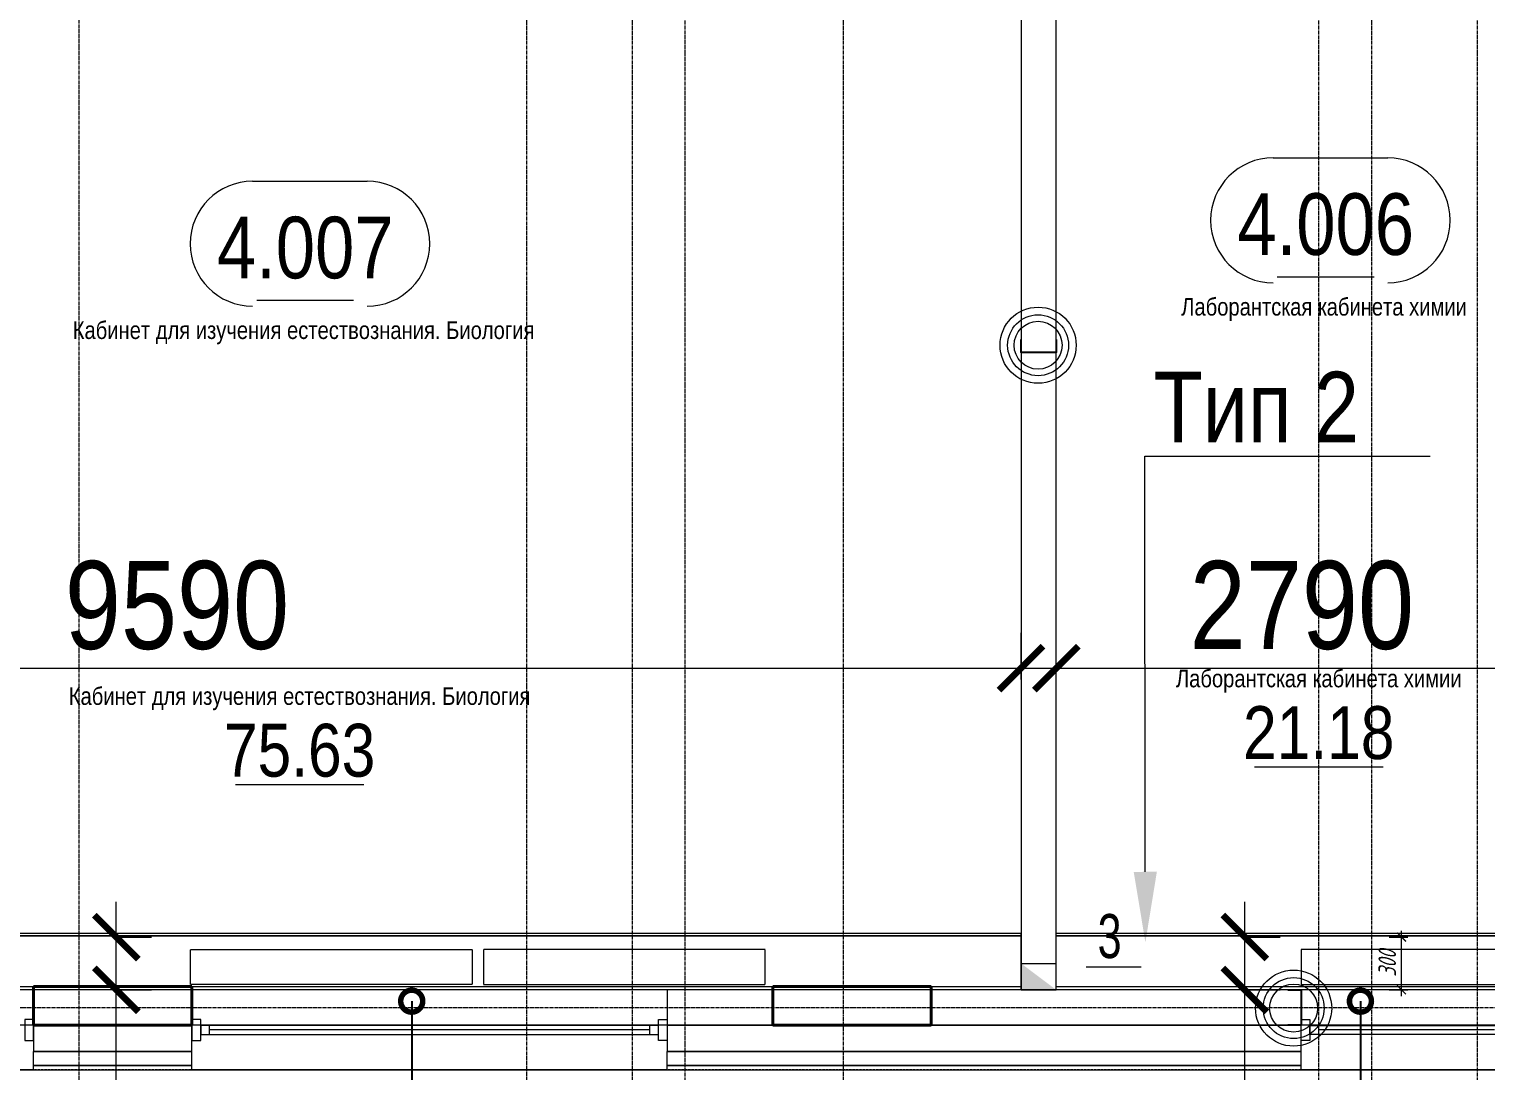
# Model space of a CAD drawing. Header units: millimetres. Extents: x -65509 to 912790, y 446 to 713294.
# Drawn here: x 439276 to 447551, y 505923 to 511841 of the extents above; entities that cross this region are included whole.
import ezdxf
from ezdxf import colors
from ezdxf.entities.mleader import LeaderData, LeaderLine
from ezdxf.enums import TextEntityAlignment as Align
from ezdxf.math import Vec2, Vec3

# ---------------------------------------------------------------- set-up
doc = ezdxf.new("R2010")
doc.units = ezdxf.units.MM
for name, pattern in [('CENTER2', [28.575, 19.05, -3.175, 3.175, -3.175]), ('DASHED', [19.05, 12.7, -6.35]), ('HIDDEN2', [4.7625, 3.175, -1.5875])]:
    doc.linetypes.add(name, pattern=pattern)
doc.layers.get('Defpoints').update_dxf_attribs({"color": 250})
for name, color, linetype, lineweight in [('A-AREA', 250, 'Continuous', 15), ('A-Wall_Материал_Газоблок_Контур', 250, 'Continuous', 0), ('АР_Area', 250, 'Continuous', 5), ('АР_Колонны', 250, 'Continuous', 30), ('АР_Окна', 250, 'Continuous', 5), ('АР_Отв. марка', 250, 'Continuous', 9), ('АР_площадь пом', 250, 'Continuous', 5), ('АР_Размеры обшивки', 250, 'Continuous', 5), ('АР_Стены ЖБ', 250, 'Continuous', 35), ('АР_Стены ПЕНОблок', 250, 'Continuous', 20), ('АР_Тонкая', 250, 'Continuous', 5), ('АР_Утеплитель', 250, 'Continuous', 0), ('КМ_Фахверки', 250, 'Continuous', 25), ('Марка окна', 250, 'Continuous', 25), ('ОВ_Отопление', 250, 'Continuous', 5), ('Размеры зашивки ГКЛ', 250, 'Continuous', 0), ('РД_Оси_100', 250, 'Continuous', 0)]:
    doc.layers.add(name, color=color, linetype=linetype, lineweight=lineweight)
doc.layers.add('АР_Делит', color=250, linetype='Continuous', lineweight=0, plot=False)
for name, color, linetype, lineweight, true_color in [('АР_Отопительные приборы', 1, 'HIDDEN2', 0, 0xff0000), ('Зашивка радиаторов тип 1 (фанера и МДФ)', 7, 'Continuous', 0, 0x000085), ('Зашивка радиаторов тип 2 (файерборд 2 слоя_керамогранит)', 7, 'Continuous', 0, 0xf40101)]:
    doc.layers.add(name, color=color, linetype=linetype, lineweight=lineweight, true_color=true_color)
doc.styles.add('Arial0', font='arial.ttf')
doc.styles.add('style1', font='ARIALN.TTF')
doc.styles.add('T_dim', font='romans.shx', dxfattribs={"width": 0.7, "oblique": 15})
doc.dimstyles.new('1-50', dxfattribs={"dimscale": 50, "dimtxt": 2, "dimasz": 1, "dimexe": 0.7, "dimexo": 0.6, "dimtad": 1, "dimdec": 0, "dimlfac": -1, "dimtxsty": 'T_dim', "dimblk1": 'ARCHTICK', "dimblk2": 'ARCHTICK', "dimsah": 1, "dimcen": 0, "dimdle": 0.7, "dimclrd": 256, "dimclre": 256, "dimadec": 0, "dimazin": 0, "dimtfac": 1, "dimtdec": 0, "dimtmove": 1, "dimatfit": 3, "dimfxl": 25, "dimlwd": -1, "dimlwe": -1, "dimarcsym": 2})
doc.dimstyles.new('Dim200_ареал', dxfattribs={"dimscale": 100, "dimtxt": 5, "dimasz": 2.5, "dimexe": 2, "dimexo": 2, "dimgap": 1, "dimtad": 1, "dimzin": 12, "dimdsep": 46, "dimtxsty": 'style1', "dimblk": 'ARCHTICK', "dimcen": 3, "dimdle": 2, "dimclrd": 256, "dimclre": 256, "dimaunit": 1, "dimadec": 0, "dimazin": 3, "dimtfac": 1, "dimtmove": 1, "dimatfit": 3, "dimldrblk": 'OPEN30', "dimfxl": 5, "dimfxlon": 1, "dimtolj": 1, "dimtzin": 0, "dimlwd": 9, "dimlwe": 9, "dimarcsym": 0})

# ---------------------------------------------------------------- blocks, each defined once
blk = doc.blocks.new('Ф_пеноблок 200')
at = {"layer": 'АР_Делит', "color": 1}
for radius in [216.3, 173, 136.2]:
    blk.add_circle((103.4, -41.9), radius, dxfattribs=at)
at = {"layer": 'КМ_Фахверки'}
blk.add_lwpolyline([(0, -75), (0, 0), (200, 0), (200, -75)], dxfattribs=at)
blk = doc.blocks.new('_DotSmall')
at = {"color": 0, "linetype": 'ByBlock', "const_width": 0.5}
blk.add_lwpolyline([(-0.0625, 0, 1), (0.0625, 0, 1)], format="xyb", close=True, dxfattribs=at)
blk = doc.blocks.new('СОШ_2200_АР_ОСИ_М100_28.05.24')
at = {"layer": 'АР_Делит', "color": 5, "linetype": 'DASHED'}
blk.add_lwpolyline([(114955, 135155), (114955, -355), (93595.036, -355), (93595.036, 13855), (94145, 13855), (94145, 68320), (66055, 68320), (66055, 13857.73), (83455, 13857.73), (83455, -355), (45245, -355), (45245, 13145), (44695, 13145), (44695, 26755), (45245, 26755), (45245, 68320), (20455, 68320), (20455, 26755), (27955, 26755), (27955, 13145), (-355, 13145), (-355, 100855), (37145, 100855), (37145, 129155)], dxfattribs=at)
at = {"layer": 'РД_Оси_100', "linetype": 'CENTER2'}
for p, q in [((49960, -6155), (49960, 139938.679)), ((33000, 0), (85055, 0))]:
    blk.add_line(p, q, dxfattribs=at)
for points in [[(52500, 139938.679), (52500, -5755), (52358.276, -6155)], [(53100, 139938.679), (53100, -5755), (52949.266, -6155)], [(54300, 139938.679), (54300, -6155)], [(57300, 139938.679), (57300, -6155)], [(57000, 70839.76), (57000, -5755), (56700, -6155)], [(53400, 70753.904), (53400, -5755), (53550, -6155)], [(57900, 70753.904), (57900, -6155)]]:
    blk.add_lwpolyline(points, dxfattribs=at)
blk = doc.blocks.new('_ArchTick')
at = {"color": 0, "linetype": 'ByBlock', "const_width": 0.15}
blk.add_lwpolyline([(-0.5, -0.5), (0.5, 0.5)], dxfattribs=at)
blk = doc.blocks.new('*D828')
at = {"layer": 'Defpoints', "color": 0, "lineweight": 25, "transparency": 16777216}
for p in [(446970.9, 506683.3), (447072, 506683.3), (446970.9, 506383.3)]:
    blk.add_point(p, dxfattribs=at)
at = {"layer": 'АР_Делит', "color": 0, "transparency": 16777216}
for p, q in [((447072, 506348.3), (447072, 506718.3)), ((447000.9, 506683.3), (447107, 506683.3)), ((447000.9, 506383.3), (447107, 506383.3))]:
    blk.add_line(p, q, dxfattribs=at)
at = {"layer": 'АР_Делит', "color": 0, "transparency": 16777216, "xscale": 50, "yscale": 50, "zscale": 50}
for p, rotation in [((447072, 506683.3), 90), ((447072, 506383.3), 270)]:
    blk.add_blockref('_ArchTick', p, dxfattribs=dict(at, rotation=rotation))
at = {"layer": 'АР_Делит', "color": 0, "transparency": 16777216, "insert": (446990.8, 506533.3), "char_height": 100, "attachment_point": 5, "rotation": 90, "style": 'T_dim'}
blk.add_mtext('300', dxfattribs=at)
blk = doc.blocks.new('Bottom_R_1200')
at = {"layer": 'АР_Отопительные приборы'}
blk.add_lwpolyline([(-600, -100), (600, -100), (600, 100), (-600, 100)], close=True, dxfattribs=at)
blk = doc.blocks.new('Bottom_R_1600')
at = {"layer": 'АР_Отопительные приборы'}
blk.add_lwpolyline([(-800, -100), (800, -100), (800, 100), (-800, 100)], close=True, dxfattribs=at)
blk = doc.blocks.new('Bottom_L_1600')
at = {"layer": 'АР_Отопительные приборы'}
blk.add_lwpolyline([(800, -100), (-800, -100), (-800, 100), (800, 100)], close=True, dxfattribs=at)
blk = doc.blocks.new('*D688')
at = {"layer": 'Defpoints', "color": 0, "lineweight": 25, "transparency": 16777216}
for p in [(444910.9, 508211), (435320.9, 507933.5), (444910.9, 507946)]:
    blk.add_point(p, dxfattribs=at)
at = {"layer": 'АР_Размеры обшивки', "lineweight": 9, "transparency": 16777216}
for p, q in [((435320.9, 508133.5), (435320.9, 508411)), ((444910.9, 508146), (444910.9, 508411)), ((435120.9, 508211), (445110.9, 508211))]:
    blk.add_line(p, q, dxfattribs=at)
at = {"layer": 'АР_Размеры обшивки', "lineweight": 9, "transparency": 16777216, "xscale": 250, "yscale": 250, "zscale": 250, "rotation": 180}
blk.add_blockref('_ArchTick', (435320.9, 508211), dxfattribs=at)
at = {"layer": 'АР_Размеры обшивки', "lineweight": 9, "transparency": 16777216, "xscale": 250, "yscale": 250, "zscale": 250}
blk.add_blockref('_ArchTick', (444910.9, 508211), dxfattribs=at)
at = {"layer": 'АР_Размеры обшивки', "color": 0, "transparency": 16777216, "insert": (440115.9, 508566.2), "char_height": 500, "attachment_point": 5, "style": 'style1'}
blk.add_mtext('\\A1;9590', dxfattribs=at)
blk = doc.blocks.new('_Open30')
at = {"color": 0, "linetype": 'ByBlock', "lineweight": -2}
for p, q in [((-1, 0.268), (0, 0)), ((0, 0), (-1, -0.268)), ((0, 0), (-1, 0))]:
    blk.add_line(p, q, dxfattribs=at)
blk = doc.blocks.new('*D714')
at = {"layer": 'Defpoints', "color": 0, "lineweight": 25, "transparency": 16777216}
for p in [(447900.9, 508211), (445110.9, 507933.5), (447900.9, 507946)]:
    blk.add_point(p, dxfattribs=at)
at = {"layer": 'АР_Размеры обшивки', "lineweight": 9, "transparency": 16777216}
for p, q in [((445110.9, 508133.5), (445110.9, 508411)), ((447900.9, 508146), (447900.9, 508411)), ((444910.9, 508211), (448100.9, 508211))]:
    blk.add_line(p, q, dxfattribs=at)
at = {"layer": 'АР_Размеры обшивки', "lineweight": 9, "transparency": 16777216, "xscale": 250, "yscale": 250, "zscale": 250, "rotation": 180}
blk.add_blockref('_ArchTick', (445110.9, 508211), dxfattribs=at)
at = {"layer": 'АР_Размеры обшивки', "lineweight": 9, "transparency": 16777216, "xscale": 250, "yscale": 250, "zscale": 250}
blk.add_blockref('_ArchTick', (447900.9, 508211), dxfattribs=at)
at = {"layer": 'АР_Размеры обшивки', "color": 0, "transparency": 16777216, "insert": (446505.9, 508566.2), "char_height": 500, "attachment_point": 5, "style": 'style1'}
blk.add_mtext('\\A1;2790', dxfattribs=at)
blk = doc.blocks.new('*D792')
at = {"layer": 'Defpoints', "color": 0, "lineweight": 25, "transparency": 16777216}
for p in [(446056.5, 506683.3), (446181.9, 506683.3), (446051.5, 506383.3)]:
    blk.add_point(p, dxfattribs=at)
at = {"layer": 'АР_Размеры обшивки', "lineweight": 9, "transparency": 16777216}
for p, q in [((446181.9, 506183.3), (446181.9, 506883.3)), ((446181.9, 506683.3), (446381.9, 506683.3)), ((446181.9, 506383.3), (446381.9, 506383.3)), ((446181.9, 504494.2), (446181.9, 506383.3))]:
    blk.add_line(p, q, dxfattribs=at)
at = {"layer": 'АР_Размеры обшивки', "lineweight": 9, "transparency": 16777216, "xscale": 250, "yscale": 250, "zscale": 250}
for p, rotation in [((446181.9, 506683.3), 90), ((446181.9, 506383.3), 270)]:
    blk.add_blockref('_ArchTick', p, dxfattribs=dict(at, rotation=rotation))
at = {"layer": 'АР_Размеры обшивки', "color": 0, "transparency": 16777216, "insert": (445826.6, 505046.3), "char_height": 500, "attachment_point": 5, "rotation": 90, "style": 'style1'}
blk.add_mtext('\\A1;300', dxfattribs=at)
blk = doc.blocks.new('*D793')
at = {"layer": 'Defpoints', "color": 0, "lineweight": 25, "transparency": 16777216}
for p in [(439645.5, 506683.3), (439770.9, 506683.3), (439640.5, 506383.3)]:
    blk.add_point(p, dxfattribs=at)
at = {"layer": 'АР_Размеры обшивки', "lineweight": 9, "transparency": 16777216}
for p, q in [((439770.9, 506183.3), (439770.9, 506883.3)), ((439770.9, 506683.3), (439970.9, 506683.3)), ((439770.9, 506383.3), (439970.9, 506383.3)), ((439770.9, 504494.2), (439770.9, 506383.3))]:
    blk.add_line(p, q, dxfattribs=at)
at = {"layer": 'АР_Размеры обшивки', "lineweight": 9, "transparency": 16777216, "xscale": 250, "yscale": 250, "zscale": 250}
for p, rotation in [((439770.9, 506683.3), 90), ((439770.9, 506383.3), 270)]:
    blk.add_blockref('_ArchTick', p, dxfattribs=dict(at, rotation=rotation))
at = {"layer": 'АР_Размеры обшивки', "color": 0, "transparency": 16777216, "insert": (439415.6, 505046.3), "char_height": 500, "attachment_point": 5, "rotation": 90, "style": 'style1'}
blk.add_mtext('\\A1;300', dxfattribs=at)
blk = doc.blocks.new('MOK-МаркаПом_овал_ареал')
for p, q in [((-2.986, 3.764), (3.522, 3.764)), ((-2.75, -3), (2.75, -3))]:
    blk.add_line(p, q)
for centre, radius, start, end in [((-2.986, 0.215), 3.55, 90, 270), ((3.522, 0.215), 3.55, 270, 90), ((-7.411, 0), 7.161, 0, 0.00095)]:
    blk.add_arc(centre, radius, start, end)
at = {"color": 0, "style": 'style1'}
blk.add_attdef('АР-ПОМЕЩЕНИЕ:НОМЕР', text='', height=3, dxfattribs=at).set_placement((0.261, 0), align=Align.MIDDLE)
blk = doc.blocks.new('MOK-МаркаПомещения1')
at = {"layer": 'A-AREA', "color": 0}
blk.add_line((-3.651, -1.944), (3.649, -1.944), dxfattribs=at)
at = {"layer": 'A-AREA', "color": 0, "style": 'style1'}
blk.add_attdef('АР-ПОМЕЩЕНИЕ:ПЛОЩАДЬ', text='', height=3, dxfattribs=at).set_placement((0, 0), align=Align.MIDDLE)
at = {"layer": 'Defpoints', "style": 'style1', "flags": 8}
blk.add_attdef('АР-ПОМЕЩЕНИЕ:НАИМЕНОВАНИЕ', text='', height=1, dxfattribs=at).set_placement((0, 2.956), align=Align.MIDDLE)
blk = doc.blocks.new('MOK-МаркаПроема инж.')
blk.add_line((-1.328, -1.754), (1.802, -1.754))
at = {"color": 0, "style": 'Arial0', "width": 0.7}
blk.add_attdef('АР-ПРОЕМ:Коробка', text='', height=2.5, dxfattribs=at).set_placement((0, 0), align=Align.MIDDLE)

msp = doc.modelspace()

# ---------------------------------------------------------------- hatches: boundary and pattern name
at = {"layer": 'ОВ_Отопление', "linetype": 'Continuous', "lineweight": 5}
for points in [[(444910.882, 506533.318), (444910.882, 506383.318), (445010.882, 506458.318)], [(444910.882, 506383.318), (445110.882, 506383.318), (445010.882, 506458.318)]]:
    msp.add_hatch(color=256, dxfattribs=at).paths.add_polyline_path(points, flags=0)

# ---------------------------------------------------------------- linework, layer by layer
at = {"layer": 'A-Wall_Материал_Газоблок_Контур', "linetype": 'Continuous', "lineweight": 0}
for p, q in [((439300.882, 506383.318), (438100.882, 506383.318)), ((438100.882, 505928.318), (439300.882, 505928.318))]:
    msp.add_line(p, q, dxfattribs=at)
at = {"layer": 'АР_Колонны', "linetype": 'HIDDEN2', "lineweight": 25}
for p, q in [((439300.882, 506183.318), (439300.882, 506403.318)), ((443500.882, 506403.318), (444400.882, 506403.318)), ((443500.882, 506183.318), (443500.882, 506403.318)), ((444400.882, 506403.318), (444400.882, 506183.318)), ((444400.882, 506183.318), (443500.882, 506183.318))]:
    msp.add_line(p, q, dxfattribs=at)
at = {"layer": 'АР_Колонны', "linetype": 'Continuous', "lineweight": 35}
for p, q in [((439300.882, 506403.318), (439300.882, 506183.318)), ((443500.882, 506403.318), (443500.882, 506183.318)), ((444400.882, 506403.318), (443500.882, 506403.318)), ((444400.882, 506183.318), (444400.882, 506403.318)), ((443500.882, 506183.318), (444400.882, 506183.318))]:
    msp.add_line(p, q, dxfattribs=at)
at = {"layer": 'АР_Окна', "linetype": 'Continuous', "lineweight": 5}
for p, q in [((439300.882, 506383.318), (438100.882, 506383.318)), ((442800.882, 506130.818), (442800.882, 506180.818)), ((439300.882, 505928.318), (438100.882, 505928.318))]:
    msp.add_line(p, q, dxfattribs=at)
for points in [[(439250.882, 506095.818), (439300.882, 506095.818), (439300.882, 506215.818), (439250.882, 506215.818)], [(442850.882, 506215.818), (442900.882, 506215.818), (442900.882, 506095.818), (442850.882, 506095.818)]]:
    msp.add_lwpolyline(points, close=True, dxfattribs=at)
at = {"layer": 'АР_Стены ЖБ', "linetype": 'Continuous', "lineweight": 40}
for p, q in [((439300.882, 506403.318), (439300.882, 506183.318)), ((443500.882, 506403.318), (443500.882, 506183.318)), ((444400.882, 506403.318), (443500.882, 506403.318)), ((444400.882, 506183.318), (444400.882, 506403.318)), ((443500.882, 506183.318), (444400.882, 506183.318))]:
    msp.add_line(p, q, dxfattribs=at)
at = {"layer": 'АР_Стены ПЕНОблок', "linetype": 'Continuous', "lineweight": 20}
for p, q in [((444910.882, 513983.318), (444910.882, 506383.318)), ((445110.882, 506383.318), (445110.882, 513983.318)), ((439300.882, 506383.318), (439300.882, 506183.318)), ((442900.882, 506383.318), (442900.882, 506183.318)), ((444910.882, 506383.318), (445110.882, 506383.318))]:
    msp.add_line(p, q, dxfattribs=at)
at = {"layer": 'АР_Тонкая', "linetype": 'Continuous', "lineweight": 5}
for p, q in [((439300.882, 505928.318), (439300.882, 506033.318)), ((442900.882, 505928.318), (442900.882, 506033.318))]:
    msp.add_line(p, q, dxfattribs=at)
at = {"layer": 'АР_Утеплитель', "linetype": 'Continuous', "lineweight": 0}
for p, q in [((439300.882, 506183.318), (439300.882, 506033.318)), ((442900.882, 506183.318), (442900.882, 506033.318))]:
    msp.add_line(p, q, dxfattribs=at)
at = {"layer": 'Зашивка радиаторов тип 1 (фанера и МДФ)', "linetype": 'Continuous', "lineweight": 0}
for p, q in [((444910.882, 506703.318), (435600.882, 506703.317)), ((444910.882, 506690.818), (435600.882, 506690.817)), ((435600.882, 506690.817), (444910.882, 506690.818)), ((444910.882, 506690.818), (444910.882, 506703.318)), ((444910.882, 506403.318), (444910.882, 506690.818))]:
    msp.add_line(p, q, dxfattribs=at)
at = {"layer": 'Зашивка радиаторов тип 2 (файерборд 2 слоя_керамогранит)', "linetype": 'Continuous', "lineweight": 0}
for p, q in [((445110.882, 506403.318), (445110.882, 506703.318)), ((447900.882, 506703.315), (445110.882, 506703.318)), ((447900.882, 506690.815), (445110.882, 506690.818)), ((445110.882, 506690.818), (447900.882, 506690.815))]:
    msp.add_line(p, q, dxfattribs=at)
at = {"layer": 'КМ_Фахверки', "lineweight": 5}
msp.add_lwpolyline([(435451.032, 597333.318), (504300.882, 597333.318), (504300.882, 506183.318), (435100.882, 506183.318), (435100.882, 574808.318), (435451.032, 574808.318), (435451.032, 597333.318)], dxfattribs=at)
at = {"layer": 'ОВ_Отопление', "linetype": 'Continuous', "lineweight": 9}
for p, q in [((444910.882, 506383.318), (444910.882, 506533.318)), ((444910.882, 506533.318), (445110.882, 506533.318)), ((445110.882, 506383.318), (445110.882, 506533.318)), ((444910.882, 506383.318), (445110.882, 506383.318))]:
    msp.add_line(p, q, dxfattribs=at)

# ---------------------------------------------------------------- block references
at = {"layer": 'АР_Area', "linetype": 'Continuous', "lineweight": 5}
ref = msp.add_blockref('MOK-МаркаПом_овал_ареал', (446641.257, 510733.317), dxfattribs=dict(at, xscale=100, yscale=100, zscale=100))
ref.add_attrib('АР-ПОМЕЩЕНИЕ:НОМЕР', '4.006', dxfattribs={"layer": '0', "color": 0, "height": 350, "style": 'style1'}).set_placement((446641.257, 510733.317), align=Align.MIDDLE)
ref.add_attrib('АР-ПОМЕЩЕНИЕ:НАИМЕНОВАНИЕ', 'Лаборантская кабинета химии', dxfattribs={"layer": 'Defpoints', "color": 2, "height": 100, "style": 'style1'}).set_placement((446631.842, 510251.924), align=Align.MIDDLE)
ref = msp.add_blockref('MOK-МаркаПом_овал_ареал', (440844.257, 510600.318), dxfattribs=dict(at, xscale=100, yscale=100, zscale=100))
ref.add_attrib('АР-ПОМЕЩЕНИЕ:НОМЕР', '4.007', dxfattribs={"layer": '0', "color": 0, "height": 350, "style": 'style1'}).set_placement((440844.257, 510600.318), align=Align.MIDDLE)
ref.add_attrib('АР-ПОМЕЩЕНИЕ:НАИМЕНОВАНИЕ', 'Кабинет для изучения естествознания. Биология', dxfattribs={"layer": 'Defpoints', "color": 2, "height": 100, "style": 'style1'}).set_placement((440834.842, 510118.925), align=Align.MIDDLE)
at = {"layer": 'АР_Отв. марка', "linetype": 'Continuous', "lineweight": 9, "xscale": 100, "yscale": 100, "zscale": 100}
msp.add_blockref('MOK-МаркаПроема инж.', (445413.623, 506689.201), dxfattribs=at).add_auto_attribs({'АР-ПРОЕМ:Коробка': '3'})
at = {"layer": 'АР_Отопительные приборы'}
msp.add_blockref('Bottom_R_1600', (442657.417, 506513.318), dxfattribs=at)
at = {"layer": 'АР_площадь пом', "linetype": 'Continuous', "lineweight": 5}
ref = msp.add_blockref('MOK-МаркаПомещения1', (446601.775, 507844.829), dxfattribs=dict(at, xscale=100, yscale=100, zscale=100))
ref.add_attrib('АР-ПОМЕЩЕНИЕ:НАИМЕНОВАНИЕ', 'Лаборантская кабинета химии', dxfattribs={"layer": 'Defpoints', "height": 100, "style": 'style1'}).set_placement((446601.775, 508140.392), align=Align.MIDDLE)
ref.add_attrib('АР-ПОМЕЩЕНИЕ:ПЛОЩАДЬ', '21.18', dxfattribs={"layer": 'A-AREA', "color": 0, "height": 300, "style": 'style1'}).set_placement((446601.775, 507844.829), align=Align.MIDDLE)
ref = msp.add_blockref('MOK-МаркаПомещения1', (440812.365, 507744.829), dxfattribs=dict(at, xscale=100, yscale=100, zscale=100))
ref.add_attrib('АР-ПОМЕЩЕНИЕ:НАИМЕНОВАНИЕ', 'Кабинет для изучения естествознания. Биология', dxfattribs={"layer": 'Defpoints', "height": 100, "style": 'style1'}).set_placement((440812.365, 508040.392), align=Align.MIDDLE)
ref.add_attrib('АР-ПОМЕЩЕНИЕ:ПЛОЩАДЬ', '75.63', dxfattribs={"layer": 'A-AREA', "color": 0, "height": 300, "style": 'style1'}).set_placement((440812.365, 507744.829), align=Align.MIDDLE)
at = {"layer": 'КМ_Фахверки'}
for p, rotation in [((445110.882, 510003.318), 180), ((446500.882, 506383.318), 270), ((446500.882, 506383.318), 270)]:
    msp.add_blockref('Ф_пеноблок 200', p, dxfattribs=dict(at, rotation=rotation))

# ---------------------------------------------------------------- dimensions: what is measured, and where the dimension line sits
at = {"layer": 'АР_Размеры обшивки'}
for base, p1, p2, picture, middle in [((444910.882, 508210.954), (435320.882, 507933.454), (444910.882, 507945.954), '*D688', (440115.882, 508566.24)), ((447900.882, 508210.95), (445110.882, 507933.455), (447900.882, 507945.951), '*D714', (446505.882, 508566.237))]:
    dim = msp.add_linear_dim(base=base, p1=p1, p2=p2, dimstyle='Dim200_ареал', override={"dimdec": 0}, dxfattribs=at)
    dim.commit()
    dim.dimension.update_dxf_attribs({"geometry": picture, "text_midpoint": middle})

# ---------------------------------------------------------------- leaders
at = {"layer": 'Размеры зашивки ГКЛ'}
ml = msp.add_multileader_mtext('Standard', dxfattribs=at)
ml.set_content('\\pxsm1;Тип 2 ', color=(0, 0, 138), style='style1')
ml.set_leader_properties(color=256, linetype='ByLayer', lineweight=9)
ml.build(insert=Vec2(0, 0))
ml.multileader.update_dxf_attribs({"has_dogleg": 0, "text_left_attachment_type": 6, "text_right_attachment_type": 6, "text_bottom_attachment_type": 10, "dogleg_length": 25, "arrow_head_size": 400})
ctx = ml.context
ctx.base_point, ctx.char_height, ctx.arrow_head_size, ctx.landing_gap_size, ctx.plane_origin = Vec3(445613.402, 509414.364), 400, 400, 50, Vec3(438754.214, 515650.405)
ctx.left_attachment, ctx.right_attachment, ctx.top_attachment = 6, 6, 10
notes = []
notes.append((ctx, [(0, (1, 1, 0), (445588.402, 509414.364), (1, 0), 25, [(1, [(445616.819, 506653.926)], 0, [])])]))
ctx.mtext.insert, ctx.mtext.width, ctx.mtext.defined_height, ctx.mtext.line_spacing_factor, ctx.mtext.flow_direction = Vec3(445663.402, 509894.364), 1668.44707, 600, 0.3, 5
for ctx, leaders in notes:
    for number, flags, end, landing, length, lines in leaders:
        leader = LeaderData()
        leader.index, (leader.has_last_leader_line, leader.has_dogleg_vector, leader.attachment_direction) = number, flags
        leader.last_leader_point, leader.dogleg_vector, leader.dogleg_length = Vec3(end), Vec3(landing), length
        for number, points, colour, breaks in lines:
            line = LeaderLine()
            line.index, line.vertices, line.color, line.breaks = number, Vec3.list(points), colors.encode_raw_color(colour), breaks
            leader.lines.append(line)
        ctx.leaders.append(leader)

# ---------------------------------------------------------------- next in the draw order: leaders
at = {"layer": 'Марка окна', "lineweight": 0, "ltscale": 20}
ml = msp.add_multileader_mtext('Standard', dxfattribs=at)
ml.set_content('+16.200\\P+13.500', color=256, style='style1')
ml.set_leader_properties(color=256, linetype='ByLayer', lineweight=-1)
ml.set_arrow_properties(name='DOTSMALL')
ml.build(insert=Vec2(0, 0))
ml.multileader.update_dxf_attribs({"text_left_attachment_type": 6, "text_right_attachment_type": 6, "dogleg_length": 200, "arrow_head_size": 250})
ctx = ml.context
ctx.base_point, ctx.char_height, ctx.arrow_head_size, ctx.landing_gap_size, ctx.plane_origin = Vec3(440015.024, 504402.413), 250, 250, 0, Vec3(439768.837, 503717.886)
ctx.left_attachment, ctx.right_attachment = 6, 6
notes = []
notes.append((ctx, [(0, (1, 1, 0), (441448.937, 504402.413), (-1, 0), 420.441, [(0, [(441449.128, 506319.297)], 0, [])])]))
ctx.mtext.insert, ctx.mtext.line_spacing_factor, ctx.mtext.flow_direction = Vec3(440015.024, 504702.413), 0.96, 5
ctx.mtext.has_bg_fill, ctx.mtext.bg_color, ctx.mtext.bg_scale_factor, ctx.mtext.bg_transparency, ctx.mtext.use_window_bg_color = 1, -1027028792, 1.5, 0, 1
ml = msp.add_multileader_mtext('Standard', dxfattribs=at)
ml.set_content('+16.200\\P+13.500', color=256, style='style1')
ml.set_leader_properties(color=256, linetype='ByLayer', lineweight=-1)
ml.set_arrow_properties(name='DOTSMALL')
ml.build(insert=Vec2(0, 0))
ml.multileader.update_dxf_attribs({"text_left_attachment_type": 6, "text_right_attachment_type": 6, "dogleg_length": 200, "arrow_head_size": 250})
ctx = ml.context
ctx.base_point, ctx.char_height, ctx.arrow_head_size, ctx.landing_gap_size, ctx.plane_origin = Vec3(445404.264, 504402.413), 250, 250, 0, Vec3(445158.076, 503717.886)
ctx.left_attachment, ctx.right_attachment = 6, 6
notes.append((ctx, [(0, (1, 1, 0), (446838.176, 504402.413), (-1, 0), 420.441, [(0, [(446838.368, 506319.297)], 0, [])])]))
ctx.mtext.insert, ctx.mtext.line_spacing_factor, ctx.mtext.flow_direction = Vec3(445404.264, 504702.413), 0.96, 5
ctx.mtext.has_bg_fill, ctx.mtext.bg_color, ctx.mtext.bg_scale_factor, ctx.mtext.bg_transparency, ctx.mtext.use_window_bg_color = 1, -1027028792, 1.5, 0, 1
for ctx, leaders in notes:
    for number, flags, end, landing, length, lines in leaders:
        leader = LeaderData()
        leader.index, (leader.has_last_leader_line, leader.has_dogleg_vector, leader.attachment_direction) = number, flags
        leader.last_leader_point, leader.dogleg_vector, leader.dogleg_length = Vec3(end), Vec3(landing), length
        for number, points, colour, breaks in lines:
            line = LeaderLine()
            line.index, line.vertices, line.color, line.breaks = number, Vec3.list(points), colors.encode_raw_color(colour), breaks
            leader.lines.append(line)
        ctx.leaders.append(leader)

# ---------------------------------------------------------------- next in the draw order: linework, layer by layer
at = {"layer": 'A-Wall_Материал_Газоблок_Контур', "linetype": 'Continuous', "lineweight": 0}
for p, q in [((442900.882, 506383.318), (440200.882, 506383.318)), ((447700.882, 506383.318), (446500.882, 506383.318)), ((440200.882, 505928.318), (442900.882, 505928.318)), ((446500.882, 505928.318), (447700.882, 505928.318))]:
    msp.add_line(p, q, dxfattribs=at)
at = {"layer": 'АР_Колонны', "linetype": 'HIDDEN2', "lineweight": 25}
for p, q in [((439300.882, 506403.318), (440200.882, 506403.318)), ((440200.882, 506403.318), (440200.882, 506183.318)), ((440200.882, 506183.318), (439300.882, 506183.318))]:
    msp.add_line(p, q, dxfattribs=at)
at = {"layer": 'АР_Колонны', "linetype": 'Continuous', "lineweight": 35}
for p, q in [((440200.882, 506403.318), (439300.882, 506403.318)), ((440200.882, 506183.318), (440200.882, 506403.318)), ((439300.882, 506183.318), (440200.882, 506183.318))]:
    msp.add_line(p, q, dxfattribs=at)
at = {"layer": 'АР_Окна', "linetype": 'Continuous', "lineweight": 5}
for p, q in [((442900.882, 506383.318), (440200.882, 506383.318)), ((447700.882, 506383.318), (446500.882, 506383.318)), ((440300.882, 506130.818), (440300.882, 506180.818)), ((442800.882, 506155.818), (440300.882, 506155.818)), ((446600.882, 506180.818), (446600.882, 506130.818)), ((447600.882, 506155.818), (446600.882, 506155.818)), ((442900.882, 505928.318), (440200.882, 505928.318)), ((447700.882, 505928.318), (446500.882, 505928.318))]:
    msp.add_line(p, q, dxfattribs=at)
for points in [[(440250.882, 506215.818), (440200.882, 506215.818), (440200.882, 506095.818), (440250.882, 506095.818)], [(446550.882, 506095.818), (446500.882, 506095.818), (446500.882, 506215.818), (446550.882, 506215.818)], [(442850.882, 506130.818), (442850.882, 506180.818), (440250.882, 506180.818), (440250.882, 506130.818)], [(447650.882, 506180.818), (447650.882, 506130.818), (446550.882, 506130.818), (446550.882, 506180.818)]]:
    msp.add_lwpolyline(points, close=True, dxfattribs=at)
at = {"layer": 'АР_Стены ЖБ', "linetype": 'Continuous', "lineweight": 40}
for p, q in [((440200.882, 506403.318), (439300.882, 506403.318)), ((440200.882, 506183.318), (440200.882, 506403.318)), ((439300.882, 506183.318), (440200.882, 506183.318))]:
    msp.add_line(p, q, dxfattribs=at)
at = {"layer": 'АР_Стены ПЕНОблок', "linetype": 'Continuous', "lineweight": 20}
for p, q in [((440200.882, 506383.318), (439300.882, 506383.318)), ((440200.882, 506183.318), (440200.882, 506383.318)), ((446500.882, 506383.318), (442900.882, 506383.318)), ((446500.882, 506183.318), (446500.882, 506383.318)), ((439300.882, 506183.318), (440200.882, 506183.318)), ((442900.882, 506183.318), (446500.882, 506183.318))]:
    msp.add_line(p, q, dxfattribs=at)
at = {"layer": 'АР_Тонкая', "linetype": 'Continuous', "lineweight": 5}
for p, q in [((440200.882, 506033.318), (439300.882, 506033.318)), ((440200.882, 505928.318), (440200.882, 506033.318)), ((446500.882, 506033.318), (442900.882, 506033.318)), ((446500.882, 505928.318), (446500.882, 506033.318)), ((439300.882, 505953.318), (440200.882, 505953.318)), ((440200.882, 505953.318), (439300.882, 505953.318)), ((442900.882, 505953.318), (446500.882, 505953.318)), ((446500.882, 505953.318), (442900.882, 505953.318)), ((439300.882, 505928.318), (440200.882, 505928.318)), ((442900.882, 505928.318), (446500.882, 505928.318))]:
    msp.add_line(p, q, dxfattribs=at)
at = {"layer": 'АР_Утеплитель', "linetype": 'Continuous', "lineweight": 0}
for p, q in [((440200.882, 506183.318), (439300.882, 506183.318)), ((440200.882, 506033.318), (440200.882, 506183.318)), ((446500.882, 506183.318), (442900.882, 506183.318)), ((446500.882, 506033.318), (446500.882, 506183.318)), ((439300.882, 506033.318), (440200.882, 506033.318)), ((442900.882, 506033.318), (446500.882, 506033.318))]:
    msp.add_line(p, q, dxfattribs=at)
at = {"layer": 'Зашивка радиаторов тип 1 (фанера и МДФ)', "linetype": 'Continuous', "lineweight": 0}
msp.add_line((435600.882, 506403.317), (444910.882, 506403.318), dxfattribs=at)
at = {"layer": 'Зашивка радиаторов тип 2 (файерборд 2 слоя_керамогранит)', "linetype": 'Continuous', "lineweight": 0}
msp.add_line((445110.882, 506403.318), (447900.882, 506403.315), dxfattribs=at)

# ---------------------------------------------------------------- next in the draw order: block references
at = {"layer": 'АР_Отопительные приборы'}
for name, p in [('Bottom_L_1600', (440992.184, 506513.318)), ('Bottom_R_1200', (447101.11, 506513.318))]:
    msp.add_blockref(name, p, dxfattribs=at)
at = {"layer": 'РД_Оси_100'}
msp.add_blockref('СОШ_2200_АР_ОСИ_М100_28.05.24', (389600.882, 506283.318), dxfattribs=at)

# ---------------------------------------------------------------- next in the draw order: dimensions: what is measured, and where the dimension line sits
at = {"layer": 'АР_Делит'}
dim = msp.add_linear_dim(base=(447072.006, 506683.318), p1=(446970.882, 506383.318), p2=(446970.882, 506683.318), angle=90, dimstyle='1-50', override={"dimclrd": 0, "dimclre": 0}, dxfattribs=at)
dim.commit()
dim.dimension.update_dxf_attribs({"geometry": '*D828', "text_midpoint": (446990.756, 506533.318)})
at = {"layer": 'АР_Размеры обшивки'}
for base, p1, p2, picture, middle in [((439770.882, 506683.318), (439640.466, 506383.318), (439645.466, 506683.318), '*D793', (439762.466, 505046.266)), ((446181.882, 506683.318), (446051.466, 506383.318), (446056.466, 506683.318), '*D792', (446173.466, 505046.266))]:
    dim = msp.add_linear_dim(base=base, p1=p1, p2=p2, angle=90, dimstyle='Dim200_ареал', override={"dimdec": 0}, dxfattribs=at)
    dim.commit()
    dim.dimension.update_dxf_attribs({"geometry": picture, "text_midpoint": middle, "dimtype": 160})

doc.saveas('drawing.dxf')
